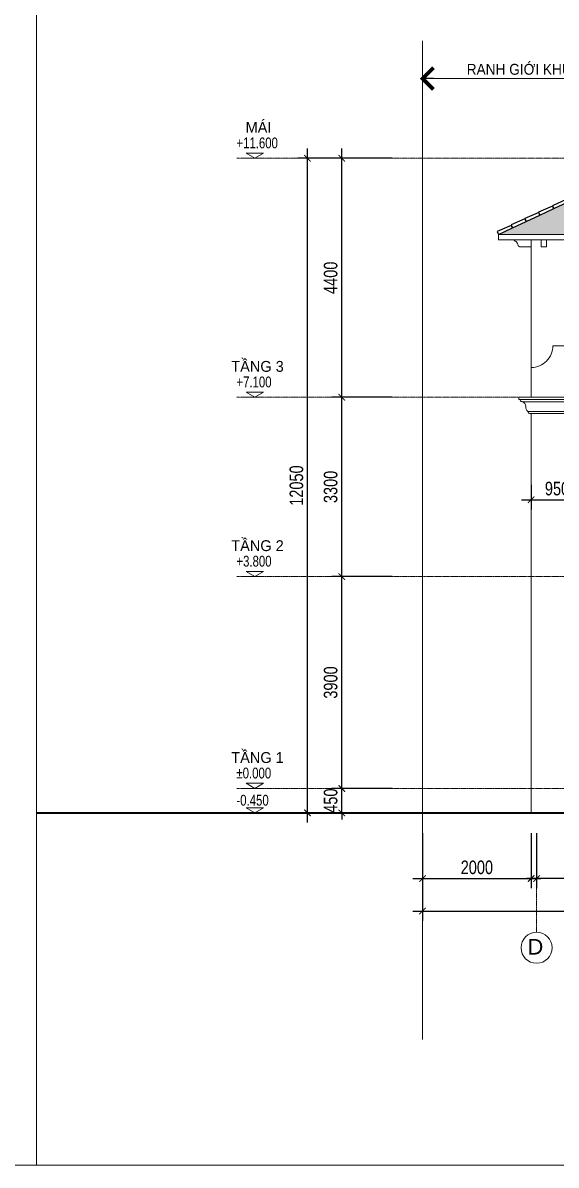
# Model space of a CAD drawing. Header units: millimetres. Extents: x 33748 to 451939, y -263262 to 62681.
# Drawn here: x 273697 to 283515, y -194383 to -173355 of the extents above; entities that cross this region are included whole.
import ezdxf
from ezdxf.enums import TextEntityAlignment as Align

# ---------------------------------------------------------------- set-up
doc = ezdxf.new("R2010")
doc.units = ezdxf.units.MM
doc.header["$PDMODE"] = 98
doc.linetypes.add('CENTER', pattern=[50.8, 31.75, -6.35, 6.35, -6.35])
doc.linetypes.add('HIDDEN', pattern=[0.375, 0.25, -0.125])
doc.layers.get('Defpoints').update_dxf_attribs({"color": 202, "lineweight": 13})
for name, color, linetype, lineweight in [('-CENTER', 143, 'CENTER', 13), ('-DIM', 9, 'Continuous', 13), ('-HATCH', 8, 'Continuous', 5), ('-KH', 143, 'Continuous', 13), ('-LINE1', 7, 'Continuous', 18), ('-RANH GIOI KHU DAT', 12, 'CENTER', 18), ('-TEXT', 7, 'Continuous', 15), ('-WALL', 4, 'Continuous', 35), ('A72', 9, 'Continuous', 5)]:
    doc.layers.add(name, color=color, linetype=linetype, lineweight=lineweight)
for name, color, linetype in [('-HATCH CONCRETE', 54, 'Continuous'), ('12. NET DIM', 9, 'Continuous'), ('13. NET HATCH', 252, 'Continuous')]:
    doc.layers.add(name, color=color, linetype=linetype)
doc.styles.add('1', font='arial.ttf')
doc.styles.add('AVANH', font='', dxfattribs={"width": 0.8})
doc.styles.add('vnavanth', font='', dxfattribs={"width": 0.8})
doc.styles.add('X-5M-DH-TUM1$0$AVANTH', font='arial.ttf', dxfattribs={"width": 0.9})
doc.styles.add('X-ALL-SECTION$0$ROMANS', font='arial.ttf')
doc.styles.get('AVANH').set_extended_font_data('.VnAvantH')
doc.styles.get('vnavanth').set_extended_font_data('.VnAvantH')
doc.dimstyles.new('C_100A3', dxfattribs={"dimscale": 100, "dimtxt": 2.5, "dimasz": 1.2, "dimexe": 1.8, "dimexo": 0, "dimgap": 0.75, "dimtad": 1, "dimdec": 0, "dimzin": 0, "dimdsep": 46, "dimtxsty": 'AVANH', "dimblk": 'ARCHTICK', "dimcen": 0, "dimdle": 1.8, "dimclrd": 256, "dimclre": 256, "dimclrt": 7, "dimadec": 0, "dimazin": 0, "dimtfac": 0.0001, "dimtdec": 0, "dimtix": 1, "dimtmove": 2, "dimatfit": 3, "dimldrblk": 'ARCHTICK', "dimfxl": 1.8, "dimtolj": 1, "dimtzin": 0, "dimarcsym": 0})
doc.dimstyles.new('X-ALL-SECTION$0$ARROWS', dxfattribs={"dimscale": 100, "dimtxt": 2, "dimasz": 1, "dimexe": 2, "dimexo": 5, "dimgap": 1, "dimtad": 1, "dimdec": 0, "dimzin": 0, "dimdsep": 46, "dimtxsty": 'X-ALL-SECTION$0$ROMANS', "dimblk": 'X-ALL-SECTION$0$ARROWS', "dimcen": 0, "dimclrd": 256, "dimclre": 256, "dimclrt": 256, "dimazin": 0, "dimtfac": 0.5, "dimtdec": 0, "dimtofl": 0, "dimtmove": 2, "dimatfit": 3, "dimldrblk": 'X-ALL-SECTION$0$ARROWS', "dimfxl": 1, "dimtolj": 1, "dimtzin": 0, "dimlwd": -1, "dimlwe": -1, "dimarcsym": 0})

# ---------------------------------------------------------------- blocks, each defined once
blk = doc.blocks.new('_ARCHTICK')
at = {"const_width": 0.15}
blk.add_lwpolyline([(-0.5, -0.5), (0.5, 0.5)], dxfattribs=at)
blk = doc.blocks.new('*D1018')
at = {"layer": '-DIM', "lineweight": -2, "transparency": 16777216}
for p, q in [((280498, -183548), (279388, -183548)), ((279568, -187628), (279568, -183368)), ((280498, -187448), (279388, -187448))]:
    blk.add_line(p, q, dxfattribs=at)
at = {"layer": 'Defpoints', "color": 0, "transparency": 16777216}
for p in [(279568, -183548), (280498, -183548), (280498, -187448)]:
    blk.add_point(p, dxfattribs=at)
at = {"layer": '-DIM', "lineweight": -2, "transparency": 16777216, "xscale": 120, "yscale": 120, "zscale": 120}
for p, rotation in [((279568, -183548), 90), ((279568, -187448), 270)]:
    blk.add_blockref('_ARCHTICK', p, dxfattribs=dict(at, rotation=rotation))
at = {"layer": '-DIM', "color": 7, "transparency": 16777216, "insert": (279364, -185498), "char_height": 250, "attachment_point": 5, "rotation": 90, "style": 'AVANH'}
blk.add_mtext('\\A1;3900', dxfattribs=at)
blk = doc.blocks.new('*D1019')
at = {"layer": '-DIM', "lineweight": -2, "transparency": 16777216}
for p, q in [((279568, -183728), (279568, -180068)), ((280498, -180248), (279388, -180248)), ((280498, -183548), (279388, -183548))]:
    blk.add_line(p, q, dxfattribs=at)
at = {"layer": 'Defpoints', "color": 0, "transparency": 16777216}
for p in [(279568, -180248), (280498, -180248), (280498, -183548)]:
    blk.add_point(p, dxfattribs=at)
at = {"layer": '-DIM', "lineweight": -2, "transparency": 16777216, "xscale": 120, "yscale": 120, "zscale": 120}
for p, rotation in [((279568, -180248), 90), ((279568, -183548), 270)]:
    blk.add_blockref('_ARCHTICK', p, dxfattribs=dict(at, rotation=rotation))
at = {"layer": '-DIM', "color": 7, "transparency": 16777216, "insert": (279364, -181898), "char_height": 250, "attachment_point": 5, "rotation": 90, "style": 'AVANH'}
blk.add_mtext('\\A1;3300', dxfattribs=at)
blk = doc.blocks.new('*D1020')
at = {"layer": '-DIM', "lineweight": -2, "transparency": 16777216}
for p, q in [((279568, -180428), (279568, -175668)), ((280498, -175848), (279388, -175848)), ((280498, -180248), (279388, -180248))]:
    blk.add_line(p, q, dxfattribs=at)
at = {"layer": 'Defpoints', "color": 0, "transparency": 16777216}
for p in [(279568, -175848), (280498, -175848), (280498, -180248)]:
    blk.add_point(p, dxfattribs=at)
at = {"layer": '-DIM', "lineweight": -2, "transparency": 16777216, "xscale": 120, "yscale": 120, "zscale": 120}
for p, rotation in [((279568, -175848), 90), ((279568, -180248), 270)]:
    blk.add_blockref('_ARCHTICK', p, dxfattribs=dict(at, rotation=rotation))
at = {"layer": '-DIM', "color": 7, "transparency": 16777216, "insert": (279364, -178048), "char_height": 250, "attachment_point": 5, "rotation": 90, "style": 'AVANH'}
blk.add_mtext('\\A1;4400', dxfattribs=at)
blk = doc.blocks.new('*D1021')
at = {"layer": '-DIM', "lineweight": -2, "transparency": 16777216}
for p, q in [((279568, -187448), (279568, -187328)), ((280498, -187448), (279388, -187448)), ((279568, -187898), (279568, -187448)), ((280498, -187898), (279388, -187898)), ((279568, -187898), (279568, -188018))]:
    blk.add_line(p, q, dxfattribs=at)
at = {"layer": 'Defpoints', "color": 0, "transparency": 16777216}
for p in [(279568, -187448), (280498, -187448), (280498, -187898)]:
    blk.add_point(p, dxfattribs=at)
at = {"layer": '-DIM', "lineweight": -2, "transparency": 16777216, "xscale": 120, "yscale": 120, "zscale": 120}
for p, rotation in [((279568, -187448), 270), ((279568, -187898), 90)]:
    blk.add_blockref('_ARCHTICK', p, dxfattribs=dict(at, rotation=rotation))
at = {"layer": '-DIM', "color": 7, "transparency": 16777216, "insert": (279364, -187673), "char_height": 250, "attachment_point": 5, "rotation": 90, "style": 'AVANH'}
blk.add_mtext('\\A1;450', dxfattribs=at)
blk = doc.blocks.new('*D1022')
at = {"layer": '-DIM', "lineweight": -2, "transparency": 16777216}
for p, q in [((278938, -188078), (278938, -175668)), ((280498, -175848), (278758, -175848)), ((280498, -187898), (278758, -187898))]:
    blk.add_line(p, q, dxfattribs=at)
at = {"layer": 'Defpoints', "color": 0, "transparency": 16777216}
for p in [(278938, -175848), (280498, -175848), (280498, -187898)]:
    blk.add_point(p, dxfattribs=at)
at = {"layer": '-DIM', "lineweight": -2, "transparency": 16777216, "xscale": 120, "yscale": 120, "zscale": 120}
for p, rotation in [((278938, -175848), 90), ((278938, -187898), 270)]:
    blk.add_blockref('_ARCHTICK', p, dxfattribs=dict(at, rotation=rotation))
at = {"layer": '-DIM', "color": 7, "transparency": 16777216, "insert": (278734, -181873), "char_height": 250, "attachment_point": 5, "rotation": 90, "style": 'AVANH'}
blk.add_mtext('\\A1;12050', dxfattribs=at)
blk = doc.blocks.new('*D1025')
at = {"layer": '12. NET DIM', "lineweight": -2, "transparency": 16777216}
for p, q in [((283155, -188270), (283155, -189286)), ((286855, -188270), (286855, -189286)), ((287035, -189106), (282975, -189106))]:
    blk.add_line(p, q, dxfattribs=at)
at = {"layer": 'Defpoints', "color": 0, "transparency": 16777216}
for p in [(283155, -188270), (286855, -188270), (283155, -189106)]:
    blk.add_point(p, dxfattribs=at)
at = {"layer": '12. NET DIM', "lineweight": -2, "transparency": 16777216, "xscale": 120, "yscale": 120, "zscale": 120, "rotation": 180}
blk.add_blockref('_ARCHTICK', (283155, -189106), dxfattribs=at)
at = {"layer": '12. NET DIM', "lineweight": -2, "transparency": 16777216, "xscale": 120, "yscale": 120, "zscale": 120}
blk.add_blockref('_ARCHTICK', (286855, -189106), dxfattribs=at)
at = {"layer": '12. NET DIM', "color": 7, "transparency": 16777216, "insert": (285005, -188902), "char_height": 250, "attachment_point": 5, "style": 'AVANH'}
blk.add_mtext('\\A1;3700', dxfattribs=at)
blk = doc.blocks.new('*D995')
at = {"layer": '12. NET DIM', "lineweight": -2, "transparency": 16777216}
for p, q in [((281055, -188270), (281055, -189286)), ((283055, -188270), (283055, -189286)), ((280875, -189106), (283235, -189106))]:
    blk.add_line(p, q, dxfattribs=at)
at = {"layer": 'Defpoints', "color": 0, "transparency": 16777216}
for p in [(281055, -188270), (283055, -188270), (283055, -189106)]:
    blk.add_point(p, dxfattribs=at)
at = {"layer": '12. NET DIM', "lineweight": -2, "transparency": 16777216, "xscale": 120, "yscale": 120, "zscale": 120, "rotation": 180}
blk.add_blockref('_ARCHTICK', (281055, -189106), dxfattribs=at)
at = {"layer": '12. NET DIM', "lineweight": -2, "transparency": 16777216, "xscale": 120, "yscale": 120, "zscale": 120}
blk.add_blockref('_ARCHTICK', (283055, -189106), dxfattribs=at)
at = {"layer": '12. NET DIM', "color": 7, "transparency": 16777216, "insert": (282055, -188902), "char_height": 250, "attachment_point": 5, "style": 'AVANH'}
blk.add_mtext('\\A1;2000', dxfattribs=at)
blk = doc.blocks.new('*D996')
at = {"layer": '12. NET DIM', "lineweight": -2, "transparency": 16777216}
for p, q in [((281055, -188270), (281055, -189886)), ((301055, -188381), (301055, -189886)), ((280875, -189706), (301235, -189706))]:
    blk.add_line(p, q, dxfattribs=at)
at = {"layer": 'Defpoints', "color": 0, "transparency": 16777216}
for p in [(281055, -188270), (301055, -188381), (301055, -189706)]:
    blk.add_point(p, dxfattribs=at)
at = {"layer": '12. NET DIM', "lineweight": -2, "transparency": 16777216, "xscale": 120, "yscale": 120, "zscale": 120, "rotation": 180}
blk.add_blockref('_ARCHTICK', (281055, -189706), dxfattribs=at)
at = {"layer": '12. NET DIM', "lineweight": -2, "transparency": 16777216, "xscale": 120, "yscale": 120, "zscale": 120}
blk.add_blockref('_ARCHTICK', (301055, -189706), dxfattribs=at)
at = {"layer": '12. NET DIM', "color": 7, "transparency": 16777216, "insert": (291055, -189502), "char_height": 250, "attachment_point": 5, "style": 'AVANH'}
blk.add_mtext('\\A1;20000', dxfattribs=at)
blk = doc.blocks.new('X-ALL-SECTION$0$ARROWS')
blk.add_line((-1, 0), (0, 0))
at = {"const_width": 0.35}
blk.add_lwpolyline([(-1, -1), (0, 0), (-1, 1)], dxfattribs=at)
blk = doc.blocks.new('*D1071')
at = {"layer": '-HATCH CONCRETE', "lineweight": -2, "transparency": 16777216}
for p, q in [((284005, -181348), (284005, -182314)), ((283055, -181862), (283055, -182314)), ((282875, -182134), (284185, -182134))]:
    blk.add_line(p, q, dxfattribs=at)
at = {"layer": 'Defpoints', "color": 0, "transparency": 16777216}
for p in [(284005, -181348), (283055, -181862), (284005, -182134)]:
    blk.add_point(p, dxfattribs=at)
at = {"layer": '-HATCH CONCRETE', "lineweight": -2, "transparency": 16777216, "xscale": 120, "yscale": 120, "zscale": 120, "rotation": 180}
blk.add_blockref('_ARCHTICK', (283055, -182134), dxfattribs=at)
at = {"layer": '-HATCH CONCRETE', "lineweight": -2, "transparency": 16777216, "xscale": 120, "yscale": 120, "zscale": 120}
blk.add_blockref('_ARCHTICK', (284005, -182134), dxfattribs=at)
at = {"layer": '-HATCH CONCRETE', "color": 7, "transparency": 16777216, "insert": (283530, -181930), "char_height": 250, "attachment_point": 5, "style": 'AVANH'}
blk.add_mtext('\\A1;950', dxfattribs=at)
blk = doc.blocks.new('ARCHTICK')
at = {"color": 0, "linetype": 'ByBlock', "const_width": 0.15}
blk.add_lwpolyline([(-0.5, -0.5), (0.5, 0.5)], dxfattribs=at)

msp = doc.modelspace()

# ---------------------------------------------------------------- hatches: boundary and pattern name
at = {"layer": '13. NET HATCH'}
h = msp.add_hatch(dxfattribs=at)
h.set_pattern_fill('N-ONG-01', color=256, scale=200)
h.set_pattern_definition([(274.9697, (292020.628, -177048.496), (-199.9982614, 2400.00021), [184.6944, -4432.6642]), (180, (292036.63, -177232.5), (-200, -200), [16, -184]), (0, (291836.63, -177248.5), (200, 200), [56, -144]), (90, (291892.63, -177248.5), (-200, 200), [20, -180]), (270, (292020.63, -177228.5), (200, -200), [20, -180]), (0, (292020.63, -177248.5), (200, 200), [16, -184]), (0, (291836.63, -177232.5), (200, 200), [40, -160]), (85.0303, (291876.628, -177232.496), (199.9982614, 2400.00021), [184.6944, -4432.6642]), (52.6961, (291876.628, -177222.496), (-2599.997178, -3400.0021483), [52.8016, -5227.35]), (18.4349, (291908.63, -177180.496), (400.0001, 199.9997), [50.5964, -581.859]), (341.5651, (291956.63, -177164.496), (-400.0001, 199.9997), [50.5964, -581.859]), (307.3039, (292004.628, -177180.496), (2599.997178, -3400.0021483), [52.8016, -5227.35]), (20.2249, (291918.628, -177194.496), (-2199.999453, -800.001667), [40.497, -4009.1944]), (339.7751, (291956.628, -177180.496), (2199.999453, -800.001667), [40.497, -4009.1944]), (307.4054, (291994.628, -177194.496), (2000.0019905, -2599.998493), [42.8018, -4237.385]), (52.5946, (291892.628, -177228.496), (-2000.0019905, -2599.998493), [42.8018, -4237.385])])
h.paths.add_polyline_path([(288755.2, -175826.3), (286155.4, -177248.5), (291355.4, -177248.5)])
h.paths.add_polyline_path([(288628, -175826.3), (285504.9, -175826.3), (282455.1, -177248.5), (286155.4, -177248.5), (286135.7, -177191.8)])
h.paths.add_polyline_path([(294105.5, -175826.3), (288882.5, -175826.3), (291375.3, -177191.8), (291355.6, -177248.5), (297155.4, -177248.5)])

# ---------------------------------------------------------------- linework, layer by layer
at = {"layer": '-CENTER', "ltscale": 0.1}
for p, q in [((277637.2, -175848.3), (280466.1, -175848.3)), ((277637.2, -175848.3), (301055.1, -175848.3)), ((277637.2, -180248.5), (301055.1, -180248.5)), ((277637.2, -183548.5), (301055.1, -183548.5)), ((277637.2, -187448.5), (301055.1, -187448.5)), ((277637.2, -187898.5), (280498.2, -187898.5)), ((283155.1, -188269.9), (283155.1, -190094.6))]:
    msp.add_line(p, q, dxfattribs=at)
at = {"layer": '-HATCH'}
for p, q in [((282455.1, -177348.5), (282455.1, -177248.5)), ((282455.1, -177248.5), (286155.4, -177248.5)), ((286155.4, -177348.5), (282455.1, -177348.5)), ((283055.1, -180048.5), (283055.1, -177348.5)), ((282825.3, -180288.5), (295360.1, -180288.5)), ((295215.1, -180508.5), (282995.3, -180508.5))]:
    msp.add_line(p, q, dxfattribs=at)
for points in [[(282455.1, -177248.5), (285504.9, -175826.3), (294105.5, -175826.3), (297155.4, -177248.5)], [(282886.2, -180328.5), (295324.2, -180328.5)]]:
    msp.add_lwpolyline(points, dxfattribs=at)
for points in [[(282841.8, -177475.5), (282837.5, -177474.2), (282833.5, -177472.5), (282829.6, -177470.4), (282826, -177467.8), (282822.8, -177464.8), (282819.8, -177461.4), (282817.3, -177457.8), (282815.3, -177453.9), (282813.6, -177449.8), (282812.5, -177445.5), (282810.3, -177436.5), (282807.4, -177427.8), (282803.8, -177419.4), (282799.5, -177411.2), (282794.5, -177403.4), (282789, -177396.1), (282782.9, -177389.2), (282776.3, -177382.8), (282769.2, -177377), (282761.6, -177371.8), (282753.6, -177367.1), (282745.3, -177363.2), (282743.9, -177362.5), (282742.6, -177361.7), (282741.3, -177360.8), (282740.1, -177359.7), (282739, -177358.6), (282738.1, -177357.3), (282737.2, -177356), (282736.5, -177354.6), (282736, -177353.1), (282735.5, -177351.6), (282735.2, -177350.1), (282735.1, -177348.5), (283055.1, -177348.5), (283055.1, -177476.5), (283054, -177476.5), (282850.6, -177476.5), (282846.2, -177476.2)], [(283238.1, -177476.5), (283238.1, -177348.5), (283338.1, -177348.5), (283338.1, -177476.5)]]:
    msp.add_lwpolyline(points, close=True, dxfattribs=at)
at = {"layer": '-HATCH CONCRETE'}
for points in [[(283723.9, -176656.8), (283701.9, -176609.7), (283444.8, -176720.8), (283470.1, -176775.2)], [(283470.1, -176775.2), (283448.1, -176728), (283191, -176839.1), (283216.4, -176893.5)], [(282962.6, -177011.8), (282940.6, -176964.7), (282683.5, -177075.8), (282708.8, -177130.2)], [(283216.4, -176893.5), (283194.4, -176846.4), (282937.2, -176957.5), (282962.6, -177011.8)], [(282708.8, -177130.2), (282686.8, -177083), (282429.7, -177194.1), (282455.1, -177248.5)]]:
    msp.add_lwpolyline(points, close=True, dxfattribs=at)
at = {"layer": '-KH'}
for p, q in [((277819.2, -175848.3), (278119.1, -175848.3)), ((277819.2, -180248.5), (278119.1, -180248.5)), ((277819.2, -183548.5), (278119.1, -183548.5)), ((277819.2, -187448.5), (278119.1, -187448.5)), ((277819.2, -187898.5), (278119.1, -187898.5))]:
    msp.add_line(p, q, dxfattribs=at)
for points in [[(278128.2, -175752.3), (277810.1, -175752.3), (277969.1, -175848.3)], [(278128.2, -180152.5), (277810.1, -180152.5), (277969.1, -180248.5)], [(278128.2, -183452.5), (277810.1, -183452.5), (277969.1, -183548.5)], [(278128.2, -187352.5), (277810.1, -187352.5), (277969.1, -187448.5)], [(278128.2, -187802.5), (277810.1, -187802.5), (277969.1, -187898.5)]]:
    msp.add_lwpolyline(points, close=True, dxfattribs=at)
msp.add_circle((283155.1, -190380.9), 286.3, dxfattribs=at)
for points in [[(277969.1, -175848.3), (277969.1, -175752.3), (278128.2, -175752.3), (277969.1, -175848.3)], [(277969.1, -180248.5), (277969.1, -180152.5), (278128.2, -180152.5), (277969.1, -180248.5)], [(277969.1, -183548.5), (277969.1, -183452.5), (278128.2, -183452.5), (277969.1, -183548.5)], [(277969.1, -187448.5), (277969.1, -187352.5), (278128.2, -187352.5), (277969.1, -187448.5)], [(277969.1, -187898.5), (277969.1, -187802.5), (278128.2, -187802.5), (277969.1, -187898.5)]]:
    msp.add_solid(points, dxfattribs=at)
at = {"layer": '-LINE1'}
for p, q in [((283655.1, -179298.5), (283455.1, -179298.5)), ((283055.1, -179698.5), (283055.1, -180248.5)), ((295385.1, -180248.5), (282825.3, -180248.5)), ((282825.3, -180248.5), (282825.3, -180288.5)), ((282825.3, -180288.5), (282850.3, -180288.5)), ((295185.1, -180548.5), (283025.3, -180548.5)), ((283055.1, -187898.5), (283055.1, -180548.5))]:
    msp.add_line(p, q, dxfattribs=at)
for centre, radius, start, end in [((283055.1, -179298.5), 400, 269.99996, 0.00001), ((282889.4, -180289.5), 39.1, 178.52391, 265.24593), ((282872, -180410.4), 83.1, 354.22476, 80.14552), ((283057.6, -180426.2), 103.2, 175.86, 232.886), ((283037.6, -180508), 42.3, 180.62204, 253.13033)]:
    msp.add_arc(centre, radius, start, end, dxfattribs=at)
at = {"layer": '-RANH GIOI KHU DAT', "linetype": 'HIDDEN', "ltscale": 10}
msp.add_line((281055.1, -192068.1), (281055.1, -173687.7), dxfattribs=at)
at = {"layer": '-WALL'}
msp.add_lwpolyline([(273947.2, -187898.5), (305447.2, -187898.5)], dxfattribs=at)
at = {"layer": 'Defpoints'}
for points in [[(273947.2, -194382.9), (273947.2, -161118.9), (226907.2, -161118.9), (226907.2, -194382.9)], [(273947.2, -194382.9), (305447.2, -194382.9), (305447.2, -172107.9), (273947.2, -172107.9)]]:
    msp.add_lwpolyline(points, close=True, dxfattribs=at)

# ---------------------------------------------------------------- texts
at = {"layer": '-TEXT', "color": 2, "style": 'X-5M-DH-TUM1$0$AVANTH', "width": 0.9}
msp.add_text('RANH GIỚI KHU ĐẤT', height=200, dxfattribs=at).set_placement((281868.3, -174310.4))
at = {"layer": '-TEXT', "color": 2, "style": 'vnavanth'}
for s, height, p in [('M¸I', 200, (277797.9, -175379)), ('TÇNG 3', 200, (277534.4, -179779.2)), ('TÇNG 2', 199.96, (277534.4, -183079.2)), ('TÇNG 1', 199.96, (277534.4, -186979.2))]:
    msp.add_text(s, height=height, dxfattribs=at).set_placement(p)
at = {"layer": '-TEXT', "style": '1', "width": 0.75}
for s, p in [('+11.600', (277629.1, -175665)), ('+7.100', (277629.1, -180065.2)), ('+3.800', (277629.1, -183365.2)), ('%%P0.000', (277629.1, -187265.2)), ('-0.450', (277629.1, -187765.1))]:
    msp.add_text(s, height=200, dxfattribs=at).set_placement(p)
at = {"layer": '-TEXT', "color": 2, "style": '1'}
msp.add_text('D', height=286.3, dxfattribs=at).set_placement((283133.2, -190362.8), align=Align.MIDDLE_CENTER)

# ---------------------------------------------------------------- dimensions: what is measured, and where the dimension line sits
at = {"layer": '-DIM'}
for base, p1, p2, picture, middle in [((278938, -175848.3), (280498.2, -187898.5), (280498.2, -175848.3), '*D1022', (278733.7, -181873.4)), ((279568, -175848.3), (280498.2, -180248.5), (280498.2, -175848.3), '*D1020', (279363.7, -178048.4)), ((279568, -180248.5), (280498.2, -183548.5), (280498.2, -180248.5), '*D1019', (279363.7, -181898.5)), ((279568, -183548.5), (280498.2, -187448.5), (280498.2, -183548.5), '*D1018', (279363.7, -185498.5)), ((279568, -187448.5), (280498.2, -187898.5), (280498.2, -187448.5), '*D1021', (279363.7, -187673.5))]:
    dim = msp.add_linear_dim(base=base, p1=p1, p2=p2, angle=90, dimstyle='C_100A3', dxfattribs=at)
    dim.commit()
    dim.dimension.update_dxf_attribs({"geometry": picture, "text_midpoint": middle})
at = {"layer": '-HATCH CONCRETE'}
dim = msp.add_linear_dim(base=(284005.2, -182134.3), p1=(283055.1, -181861.8), p2=(284005.2, -181348.5), dimstyle='C_100A3', override={"dimldrblk": 'ARCHTICK'}, dxfattribs=at)
dim.commit()
dim.dimension.update_dxf_attribs({"geometry": '*D1071', "text_midpoint": (283530.1, -181930)})
at = {"layer": '12. NET DIM'}
for base, p2, picture, middle in [((283055.1, -189105.9), (283055.1, -188269.9), '*D995', (282055.1, -188901.6)), ((301055.1, -189705.9), (301055.1, -188380.8), '*D996', (291055.1, -189501.6))]:
    dim = msp.add_linear_dim(base=base, p1=(281055.1, -188269.9), p2=p2, dimstyle='C_100A3', dxfattribs=at)
    dim.commit()
    dim.dimension.update_dxf_attribs({"geometry": picture, "text_midpoint": middle})
dim = msp.add_linear_dim(base=(283155.1, -189105.9), p1=(286855.4, -188269.9), p2=(283155.1, -188269.9), angle=180, dimstyle='C_100A3', dxfattribs=at)
dim.commit()
dim.dimension.update_dxf_attribs({"geometry": '*D1025', "text_midpoint": (285005.2, -188901.6)})

# ---------------------------------------------------------------- leaders
at = {"layer": 'A72'}
msp.add_leader([(281055.1, -174380.4), (284406.1, -174380.4)], dimstyle='X-ALL-SECTION$0$ARROWS', override={"dimasz": 2, "dimtad": 0}, dxfattribs=at)

doc.saveas('drawing.dxf')
